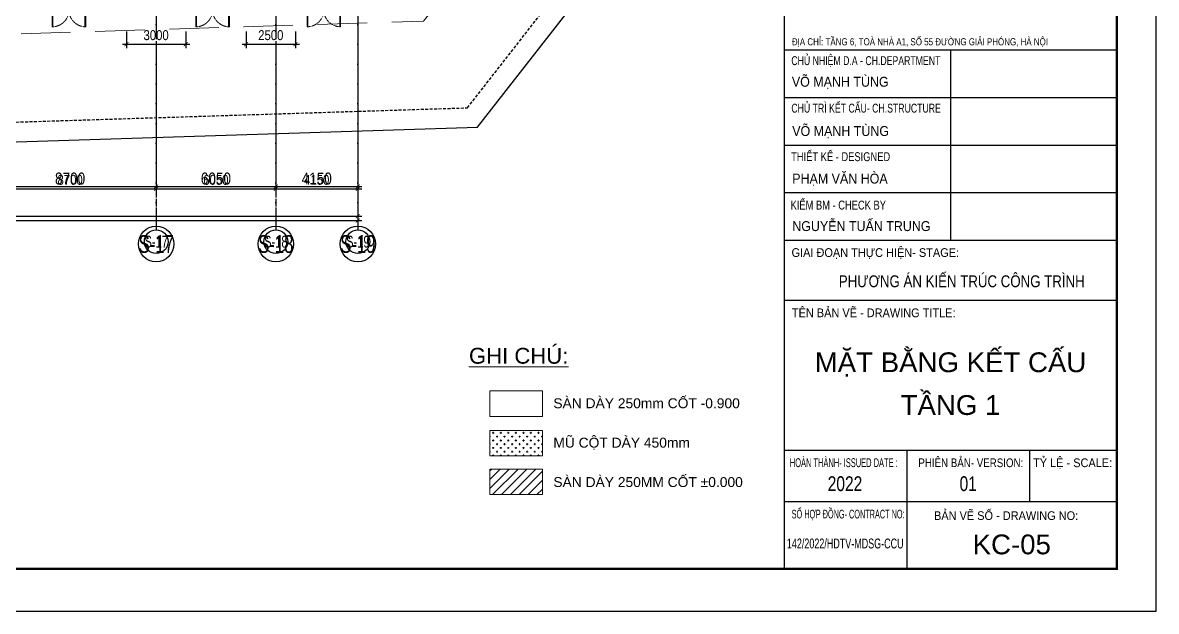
# Model space of a CAD drawing. Header units: millimetres. Extents: x -1534340 to 1713810, y -1348191 to 1114081.
# Drawn here: x 1315889 to 1373228, y -366824 to -337068 of the extents above; entities that cross this region are included whole.
import ezdxf
from ezdxf.enums import TextEntityAlignment as Align

# ---------------------------------------------------------------- set-up
doc = ezdxf.new("R2010")
doc.units = ezdxf.units.MM
doc.header["$LTSCALE"] = 100
doc.set_wipeout_variables(frame=1)
doc.header["$PDMODE"] = 32
doc.header["$PDSIZE"] = 2.5
for name, pattern in [('CENTER2', [1.125, 0.75, -0.125, 0.125, -0.125]), ('DASHED', [4.5, 3, -1.5]), ('HIDDEN2', [0.1875, 0.125, -0.0625]), ('xref.asix of  podium$0$xref.asix of  podium$0$DASHDOT', [1, 0.5, -0.25, 0, -0.25]), ('Xref.Asix of Basement B2$0$HIDDEN', [0.375, 0.25, -0.125])]:
    doc.linetypes.add(name, pattern=pattern)
for name, color, linetype in [('ccu11-Dim', 8, 'Continuous'), ('ccu11-Khuat', 9, 'DASHED'), ('ccu12-Hatch', 250, 'Continuous'), ('ccu12-Manh', 8, 'Continuous'), ('ccu12-Truc', 13, 'CENTER2'), ('KC2-DIM', 251, 'Continuous'), ('KT-Dim', 8, 'Continuous'), ('KT-Kich thuoc', 9, 'Continuous'), ('xref.asix of  podium$0$xref.asix of  podium$0$AUDIT_I_220805193045-1', 50, 'Continuous'), ('xref.asix of  podium$0$xref.asix of  podium$0$AUDIT_I_220807103235-17', 50, 'Continuous'), ('xref.asix of  podium$0$xref.asix of  podium$0$KT-Dim', 8, 'Continuous'), ('xref.asix of  podium$0$xref.asix of  podium$0$KT-Kich thuoc', 9, 'Continuous'), ('xref.asix of  podium$0$xref.asix of  podium$0$KT-Luoi truc South Tower', 8, 'xref.asix of  podium$0$xref.asix of  podium$0$DASHDOT'), ('Xref_ST_MBDV Cot vach 30.7.2022$0$Xref_ST_MBDV Cot vach 30.7.2022|Xref_ST_MBDV Cot vach 30.7.2022|Xref_ST_MBDV Cot vach 30.7.2022|Xref_ST_MBDV Cot vach 30.7.2022|A-CORE-OTLN', 2, 'Continuous'), ('Xref_ST_MBDV Cot vach 30.7.2022|Xref_ST_MBDV Cot vach 30.7.2022|Xref_ST_MBDV Cot vach 30.7.2022|Xref_ST_MBDV Cot vach 30.7.2022|A-GRID-SYM', 50, 'Continuous')]:
    doc.layers.add(name, color=color, linetype=linetype)
for name, color, linetype, lineweight in [('ccu12-Tencaukien', 9, 'Continuous', 15), ('CUA', 37, 'Continuous', 13), ('KT-Net cat', 1, 'Continuous', 40), ('KT-Net thay', 7, 'Continuous', 15)]:
    doc.layers.add(name, color=color, linetype=linetype, lineweight=lineweight)
doc.layers.add('Xref.Asix of Basement B2$0$KT-Chi gioi XD', color=7, linetype='Xref.Asix of Basement B2$0$HIDDEN', true_color=0x0066cc)
doc.styles.add('51KHUNG TEN$0$khung ten A1$1$Standard', font='VHARIAL.TTF', dxfattribs={"width": 0.9})
doc.styles.add('Arial', font='arial.ttf', dxfattribs={"width": 0.7})
doc.styles.add('Arial Narrow', font='ARIALN.TTF')
doc.styles.add('HBA-Text', font='GOTHIC.TTF')
doc.styles.add('xref.asix of  podium$0$xref.asix of  podium$0$HBA-Text', font='GOTHIC.TTF')
doc.dimstyles.new('ccu12-200', dxfattribs={"dimscale": 200, "dimtxt": 2.5, "dimasz": 1, "dimexe": 1, "dimexo": 2, "dimgap": 1, "dimtad": 1, "dimdec": 0, "dimrnd": 5, "dimdsep": 46, "dimtxsty": 'Arial Narrow', "dimblk": 'ARCHTICK', "dimcen": -1, "dimdle": 1, "dimclrd": 256, "dimclre": 256, "dimclrt": 3, "dimadec": 0, "dimazin": 2, "dimtfac": 0.1, "dimtdec": 0, "dimtmove": 0, "dimatfit": 1, "dimldrblk": 'ARCHTICK', "dimfxl": 1, "dimtvp": 0.833333, "dimtolj": 1, "dimtzin": 12, "dimarcsym": 0})
doc.dimstyles.new('CCU_1-200', dxfattribs={"dimscale": 200, "dimtxt": 3, "dimasz": 1, "dimexe": 1, "dimexo": 2, "dimgap": 0.5, "dimtad": 1, "dimdec": 0, "dimdsep": 46, "dimtxsty": 'Arial Narrow', "dimblk": 'ARCHTICK', "dimcen": -1, "dimdle": 1, "dimclrd": 256, "dimclre": 256, "dimclrt": 3, "dimadec": 0, "dimazin": 2, "dimtfac": 0.1, "dimtdec": 0, "dimtix": 1, "dimtmove": 2, "dimatfit": 1, "dimfxl": 1, "dimtvp": 0.833333, "dimtolj": 1, "dimtzin": 12, "dimarcsym": 0})

# ---------------------------------------------------------------- blocks, each defined once
blk = doc.blocks.new('Khung ten_A1', base_point=(-3406704, 253379))
for p, q in [((74690, 58471), (74690, 1072)), ((74690, 58471), (74690, 1072)), ((74690, 14188), (83100, 14188)), ((74690, 14188), (83100, 14188)), ((78895, 14188), (78895, 9382)), ((74690, 12986), (83100, 12986)), ((74690, 11785), (83100, 11785)), ((74690, 11785), (83100, 11785)), ((74690, 11785), (83100, 11785)), ((74690, 11785), (83100, 11785)), ((74690, 10583), (83100, 10583)), ((74690, 10583), (83100, 10583)), ((74690, 9382), (83100, 9382)), ((74690, 9382), (83100, 9382)), ((74690, 7866), (83100, 7866)), ((74690, 7866), (83100, 7866)), ((74690, 7866), (83100, 7866)), ((74690, 4075), (83100, 4075)), ((74690, 4075), (83100, 4075)), ((77788, 4075), (77788, 1072)), ((80892, 4075), (80892, 2774)), ((74690, 2774), (83100, 2774)), ((74690, 2774), (83100, 2774))]:
    blk.add_line(p, q)
at = {"layer": 'Defpoints', "color": 1}
blk.add_lwpolyline([(84100, 0), (84100, 59471), (0, 59471), (0, 0)], close=True, dxfattribs=at)
at = {"layer": 'KT-Net thay', "const_width": 60}
blk.add_lwpolyline([(2700, 1071), (83100, 1071), (83100, 58471), (2700, 58471)], close=True, dxfattribs=at)
at = {"color": 2, "style": '51KHUNG TEN$0$khung ten A1$1$Standard'}
for s, height, width, p in [('®Þa chØ: tÇng 6, toµ nhµ a1, sè 55 ®\xadêng gi¶i phãng, hµ néi', 180.21, 0.8, (78122, 14305)), ('2022', 375.4, 0.75, (76226, 3038)), ('142/2022/hdtv-mdsg-ccu', 250, 0.65, (76233, 1589))]:
    blk.add_text(s, height=height, dxfattribs=dict(at, width=width)).set_placement(p, align=Align.CENTER)
for s, height, width, p in [('Chñ nhiÖm d.a - ch.department', 225.27, 0.7, (74870, 13806)), ('Chñ tr× KÕT CÊU- ch.STRUCTURE', 225.27, 0.7, (74870, 12605)), ('ThiÕt kÕ - designed', 225.27, 0.75, (74865, 11378)), ('KiÓm BM - check by', 225.27, 0.75, (74850, 10155)), ('giai ®o¹n thùc hiÖn- stage:', 220.26, 0.9, (74875, 8957)), ('tªn b¶n vÏ - drawing title:', 220.26, 0.9, (74884, 7434)), ('Hoµn thµnh- issued date : ', 225.27, 0.6, (74832, 3644)), ('phiªn b¶n- version:', 220.26, 0.8, (78082, 3644)), ('tû lÖ - scale:', 220.26, 0.9, (80983, 3644)), ('01', 375.4, 0.75, (79124, 3038)), ('sè hîp ®ång- CONTRACT NO:', 220.26, 0.6, (74878, 2347)), ('B¶n vÏ sè - drawing no:', 220.26, 0.9, (78478, 2308))]:
    blk.add_text(s, height=height, dxfattribs=dict(at, width=width)).set_placement(p)
at = {"style": '51KHUNG TEN$0$khung ten A1$1$Standard'}
for s, height, width, p in [('vâ m¹nh tïng', 250.3, 0.9, (74883, 13259)), ('vâ m¹nh tïng', 250.3, 0.9, (74893, 12014)), ('nguyÔn TUÊN TRUNG', 250.3, 0.9, (74893, 9611)), ('PH¦¥NG ¸N KIÕN TRóC C¤NG TR×NH', 300, 0.8, (76071, 8192))]:
    blk.add_text(s, height=height, dxfattribs=dict(at, width=width)).set_placement(p)
at = {"color": 1, "style": '51KHUNG TEN$0$khung ten A1$1$Standard', "width": 0.9}
blk.add_text('PH¹M V¡N HßA', height=250.3, dxfattribs=at).set_placement((74893, 10812))
blk = doc.blocks.new('MBKC-T1-PN')
at = {"layer": 'ccu11-Khuat', "ltscale": 0.5, "elevation": 0}
blk.add_lwpolyline([(64969, -41911), (105786, -40621), (111202, -33691), (92975, 50867)], dxfattribs=at)
at = {"layer": 'Xref_ST_MBDV Cot vach 30.7.2022$0$Xref_ST_MBDV Cot vach 30.7.2022|Xref_ST_MBDV Cot vach 30.7.2022|Xref_ST_MBDV Cot vach 30.7.2022|Xref_ST_MBDV Cot vach 30.7.2022|A-CORE-OTLN', "color": 6, "elevation": 0}
blk.add_lwpolyline([(64932, -42912), (106285, -41605), (112278, -33938), (93953, 51077)], dxfattribs=at)
blk = doc.blocks.new('GRID-SYM-flat-73')
at = {"layer": 'Xref_ST_MBDV Cot vach 30.7.2022|Xref_ST_MBDV Cot vach 30.7.2022|Xref_ST_MBDV Cot vach 30.7.2022|Xref_ST_MBDV Cot vach 30.7.2022|A-GRID-SYM'}
blk.add_circle((0, 0, 0), 900, dxfattribs=at)
at = {"layer": 'Xref_ST_MBDV Cot vach 30.7.2022|Xref_ST_MBDV Cot vach 30.7.2022|Xref_ST_MBDV Cot vach 30.7.2022|Xref_ST_MBDV Cot vach 30.7.2022|A-GRID-SYM', "style": 'HBA-Text'}
blk.add_attdef('GRID', text='', height=900, rotation=359.63025, dxfattribs=at).set_placement((0, 0, 0), align=Align.MIDDLE_CENTER)
blk = doc.blocks.new('_ARCHTICK')
at = {"color": 0, "linetype": 'ByBlock', "const_width": 0.15}
blk.add_lwpolyline([(-0.5, -0.5), (0.5, 0.5)], dxfattribs=at)
blk = doc.blocks.new('*D1147')
at = {"layer": 'Defpoints', "color": 0, "transparency": 16777216}
for p in [(362499, -94047), (409199, -94047), (409199, -103941)]:
    blk.add_point(p, dxfattribs=at)
at = {"layer": 'KT-Dim', "lineweight": -2, "transparency": 16777216}
for p, q in [((362499, -94447), (362499, -104141)), ((409199, -94447), (409199, -104141)), ((362299, -103941), (409399, -103941))]:
    blk.add_line(p, q, dxfattribs=at)
at = {"layer": 'KT-Dim', "lineweight": -2, "transparency": 16777216, "xscale": 200, "yscale": 200, "zscale": 200, "rotation": 180}
blk.add_blockref('_ARCHTICK', (362499, -103941), dxfattribs=at)
at = {"layer": 'KT-Dim', "lineweight": -2, "transparency": 16777216, "xscale": 200, "yscale": 200, "zscale": 200}
blk.add_blockref('_ARCHTICK', (409199, -103941), dxfattribs=at)
at = {"layer": 'KT-Dim', "color": 3, "transparency": 16777216, "insert": (385849, -103485), "char_height": 500, "attachment_point": 5, "style": 'Arial Narrow'}
blk.add_mtext('\\A1;46700', dxfattribs=at)
blk = doc.blocks.new('*D1134')
at = {"layer": 'Defpoints', "color": 0, "transparency": 16777216}
for p in [(390299, -94047), (398999, -94047), (398999, -102341)]:
    blk.add_point(p, dxfattribs=at)
at = {"layer": 'KT-Dim', "lineweight": -2, "transparency": 16777216}
for p, q in [((390299, -94447), (390299, -102541)), ((398999, -94447), (398999, -102541)), ((390099, -102341), (399199, -102341))]:
    blk.add_line(p, q, dxfattribs=at)
at = {"layer": 'KT-Dim', "lineweight": -2, "transparency": 16777216, "xscale": 200, "yscale": 200, "zscale": 200, "rotation": 180}
blk.add_blockref('_ARCHTICK', (390299, -102341), dxfattribs=at)
at = {"layer": 'KT-Dim', "lineweight": -2, "transparency": 16777216, "xscale": 200, "yscale": 200, "zscale": 200}
blk.add_blockref('_ARCHTICK', (398999, -102341), dxfattribs=at)
at = {"layer": 'KT-Dim', "color": 3, "transparency": 16777216, "insert": (394649, -101885), "char_height": 500, "attachment_point": 5, "style": 'Arial Narrow'}
blk.add_mtext('\\A1;8700', dxfattribs=at)
blk = doc.blocks.new('*D1135')
at = {"layer": 'Defpoints', "color": 0, "transparency": 16777216}
for p in [(398999, -94047), (405049, -94095), (405049, -102341)]:
    blk.add_point(p, dxfattribs=at)
at = {"layer": 'KT-Dim', "lineweight": -2, "transparency": 16777216}
for p, q in [((398999, -94447), (398999, -102541)), ((405049, -94495), (405049, -102541)), ((398799, -102341), (405249, -102341))]:
    blk.add_line(p, q, dxfattribs=at)
at = {"layer": 'KT-Dim', "lineweight": -2, "transparency": 16777216, "xscale": 200, "yscale": 200, "zscale": 200, "rotation": 180}
blk.add_blockref('_ARCHTICK', (398999, -102341), dxfattribs=at)
at = {"layer": 'KT-Dim', "lineweight": -2, "transparency": 16777216, "xscale": 200, "yscale": 200, "zscale": 200}
blk.add_blockref('_ARCHTICK', (405049, -102341), dxfattribs=at)
at = {"layer": 'KT-Dim', "color": 3, "transparency": 16777216, "insert": (402024, -101885), "char_height": 500, "attachment_point": 5, "style": 'Arial Narrow'}
blk.add_mtext('\\A1;6050', dxfattribs=at)
blk = doc.blocks.new('*D1136')
at = {"layer": 'Defpoints', "color": 0, "transparency": 16777216}
for p in [(405049, -94095), (409199, -94095), (409199, -102341)]:
    blk.add_point(p, dxfattribs=at)
at = {"layer": 'KT-Dim', "lineweight": -2, "transparency": 16777216}
for p, q in [((405049, -94495), (405049, -102541)), ((409199, -94495), (409199, -102541)), ((404849, -102341), (409399, -102341))]:
    blk.add_line(p, q, dxfattribs=at)
at = {"layer": 'KT-Dim', "lineweight": -2, "transparency": 16777216, "xscale": 200, "yscale": 200, "zscale": 200, "rotation": 180}
blk.add_blockref('_ARCHTICK', (405049, -102341), dxfattribs=at)
at = {"layer": 'KT-Dim', "lineweight": -2, "transparency": 16777216, "xscale": 200, "yscale": 200, "zscale": 200}
blk.add_blockref('_ARCHTICK', (409199, -102341), dxfattribs=at)
at = {"layer": 'KT-Dim', "color": 3, "transparency": 16777216, "insert": (407124, -101885), "char_height": 500, "attachment_point": 5, "style": 'Arial Narrow'}
blk.add_mtext('\\A1;4150', dxfattribs=at)
blk = doc.blocks.new('*D1344')
at = {"layer": 'Defpoints', "color": 0, "ltscale": 0.5, "transparency": 16777216}
for p in [(1321138, -337116), (1324138, -337116), (1324138, -338157)]:
    blk.add_point(p, dxfattribs=at)
at = {"layer": 'KC2-DIM', "lineweight": -2, "ltscale": 0.5, "transparency": 16777216}
for p, q in [((1321138, -337516), (1321138, -338357)), ((1324138, -337516), (1324138, -338357)), ((1320938, -338157), (1324338, -338157))]:
    blk.add_line(p, q, dxfattribs=at)
at = {"layer": 'KC2-DIM', "lineweight": -2, "ltscale": 0.5, "transparency": 16777216, "xscale": 200, "yscale": 200, "zscale": 200, "rotation": 180}
blk.add_blockref('_ARCHTICK', (1321138, -338157), dxfattribs=at)
at = {"layer": 'KC2-DIM', "lineweight": -2, "ltscale": 0.5, "transparency": 16777216, "xscale": 200, "yscale": 200, "zscale": 200}
blk.add_blockref('_ARCHTICK', (1324138, -338157), dxfattribs=at)
at = {"layer": 'KC2-DIM', "color": 3, "ltscale": 0.5, "transparency": 16777216, "insert": (1322638, -337701), "char_height": 500, "attachment_point": 5, "style": 'Arial Narrow', "bg_fill": 3, "box_fill_scale": 1.1, "bg_fill_color": 256, "bg_fill_true_color": 13158600, "bg_fill_transparency": 0}
blk.add_mtext('\\A1;3000', dxfattribs=at)
blk = doc.blocks.new('*D1346')
at = {"layer": 'Defpoints', "color": 0, "ltscale": 0.5, "transparency": 16777216}
for p in [(1327188, -337116), (1329688, -337116), (1329688, -338157)]:
    blk.add_point(p, dxfattribs=at)
at = {"layer": 'KC2-DIM', "lineweight": -2, "ltscale": 0.5, "transparency": 16777216}
for p, q in [((1327188, -337516), (1327188, -338357)), ((1329688, -337516), (1329688, -338357)), ((1326988, -338157), (1329888, -338157))]:
    blk.add_line(p, q, dxfattribs=at)
at = {"layer": 'KC2-DIM', "lineweight": -2, "ltscale": 0.5, "transparency": 16777216, "xscale": 200, "yscale": 200, "zscale": 200, "rotation": 180}
blk.add_blockref('_ARCHTICK', (1327188, -338157), dxfattribs=at)
at = {"layer": 'KC2-DIM', "lineweight": -2, "ltscale": 0.5, "transparency": 16777216, "xscale": 200, "yscale": 200, "zscale": 200}
blk.add_blockref('_ARCHTICK', (1329688, -338157), dxfattribs=at)
at = {"layer": 'KC2-DIM', "color": 3, "ltscale": 0.5, "transparency": 16777216, "insert": (1328438, -337701), "char_height": 500, "attachment_point": 5, "style": 'Arial Narrow', "bg_fill": 3, "box_fill_scale": 1.1, "bg_fill_color": 256, "bg_fill_true_color": 13158600, "bg_fill_transparency": 0}
blk.add_mtext('\\A1;2500', dxfattribs=at)
blk = doc.blocks.new('*D2861')
at = {"layer": 'Defpoints', "color": 0, "transparency": 16777216}
for p in [(-52171, 1204), (-6323, 1204), (-6323, -3959)]:
    blk.add_point(p, dxfattribs=at)
at = {"layer": 'xref.asix of  podium$0$xref.asix of  podium$0$KT-Kich thuoc', "lineweight": -2, "transparency": 16777216}
for p, q in [((-52171, 804), (-52171, -4159)), ((-6323, 804), (-6323, -4159)), ((-52371, -3959), (-6123, -3959))]:
    blk.add_line(p, q, dxfattribs=at)
at = {"layer": 'xref.asix of  podium$0$xref.asix of  podium$0$KT-Kich thuoc', "lineweight": -2, "transparency": 16777216, "xscale": 200, "yscale": 200, "zscale": 200, "rotation": 180}
blk.add_blockref('_ARCHTICK', (-52171, -3959), dxfattribs=at)
at = {"layer": 'xref.asix of  podium$0$xref.asix of  podium$0$KT-Kich thuoc', "lineweight": -2, "transparency": 16777216, "xscale": 200, "yscale": 200, "zscale": 200}
blk.add_blockref('_ARCHTICK', (-6323, -3959), dxfattribs=at)
at = {"layer": 'xref.asix of  podium$0$xref.asix of  podium$0$KT-Kich thuoc', "color": 3, "transparency": 16777216, "insert": (-29247, -3553), "char_height": 600, "attachment_point": 5, "style": 'Arial Narrow'}
blk.add_mtext('\\A1;45848', dxfattribs=at)
blk = doc.blocks.new('*D2848')
at = {"layer": 'Defpoints', "color": 0, "transparency": 16777216}
for p in [(-25223, 1204), (-16523, 1204), (-16523, -2459)]:
    blk.add_point(p, dxfattribs=at)
at = {"layer": 'xref.asix of  podium$0$xref.asix of  podium$0$KT-Kich thuoc', "lineweight": -2, "transparency": 16777216}
for p, q in [((-25223, 804), (-25223, -2659)), ((-16523, 804), (-16523, -2659)), ((-25423, -2459), (-16323, -2459))]:
    blk.add_line(p, q, dxfattribs=at)
at = {"layer": 'xref.asix of  podium$0$xref.asix of  podium$0$KT-Kich thuoc', "lineweight": -2, "transparency": 16777216, "xscale": 200, "yscale": 200, "zscale": 200, "rotation": 180}
blk.add_blockref('_ARCHTICK', (-25223, -2459), dxfattribs=at)
at = {"layer": 'xref.asix of  podium$0$xref.asix of  podium$0$KT-Kich thuoc', "lineweight": -2, "transparency": 16777216, "xscale": 200, "yscale": 200, "zscale": 200}
blk.add_blockref('_ARCHTICK', (-16523, -2459), dxfattribs=at)
at = {"layer": 'xref.asix of  podium$0$xref.asix of  podium$0$KT-Kich thuoc', "color": 3, "transparency": 16777216, "insert": (-20873, -2053), "char_height": 600, "attachment_point": 5, "style": 'Arial Narrow'}
blk.add_mtext('\\A1;8700', dxfattribs=at)
blk = doc.blocks.new('*D2849')
at = {"layer": 'Defpoints', "color": 0, "transparency": 16777216}
for p in [(-16523, 1204), (-10473, 1204), (-10473, -2459)]:
    blk.add_point(p, dxfattribs=at)
at = {"layer": 'xref.asix of  podium$0$xref.asix of  podium$0$KT-Kich thuoc', "lineweight": -2, "transparency": 16777216}
for p, q in [((-16523, 804), (-16523, -2659)), ((-10473, 804), (-10473, -2659)), ((-16723, -2459), (-10273, -2459))]:
    blk.add_line(p, q, dxfattribs=at)
at = {"layer": 'xref.asix of  podium$0$xref.asix of  podium$0$KT-Kich thuoc', "lineweight": -2, "transparency": 16777216, "xscale": 200, "yscale": 200, "zscale": 200, "rotation": 180}
blk.add_blockref('_ARCHTICK', (-16523, -2459), dxfattribs=at)
at = {"layer": 'xref.asix of  podium$0$xref.asix of  podium$0$KT-Kich thuoc', "lineweight": -2, "transparency": 16777216, "xscale": 200, "yscale": 200, "zscale": 200}
blk.add_blockref('_ARCHTICK', (-10473, -2459), dxfattribs=at)
at = {"layer": 'xref.asix of  podium$0$xref.asix of  podium$0$KT-Kich thuoc', "color": 3, "transparency": 16777216, "insert": (-13498, -2053), "char_height": 600, "attachment_point": 5, "style": 'Arial Narrow'}
blk.add_mtext('\\A1;6050', dxfattribs=at)
blk = doc.blocks.new('*D2850')
at = {"layer": 'Defpoints', "color": 0, "transparency": 16777216}
for p in [(-10473, 1204), (-6323, 1204), (-6323, -2459)]:
    blk.add_point(p, dxfattribs=at)
at = {"layer": 'xref.asix of  podium$0$xref.asix of  podium$0$KT-Kich thuoc', "lineweight": -2, "transparency": 16777216}
for p, q in [((-10473, 804), (-10473, -2659)), ((-6323, 804), (-6323, -2659)), ((-10673, -2459), (-6123, -2459))]:
    blk.add_line(p, q, dxfattribs=at)
at = {"layer": 'xref.asix of  podium$0$xref.asix of  podium$0$KT-Kich thuoc', "lineweight": -2, "transparency": 16777216, "xscale": 200, "yscale": 200, "zscale": 200, "rotation": 180}
blk.add_blockref('_ARCHTICK', (-10473, -2459), dxfattribs=at)
at = {"layer": 'xref.asix of  podium$0$xref.asix of  podium$0$KT-Kich thuoc', "lineweight": -2, "transparency": 16777216, "xscale": 200, "yscale": 200, "zscale": 200}
blk.add_blockref('_ARCHTICK', (-6323, -2459), dxfattribs=at)
at = {"layer": 'xref.asix of  podium$0$xref.asix of  podium$0$KT-Kich thuoc', "color": 3, "transparency": 16777216, "insert": (-8398, -2053), "char_height": 600, "attachment_point": 5, "style": 'Arial Narrow'}
blk.add_mtext('\\A1;4150', dxfattribs=at)
blk = doc.blocks.new('xref.asix of  podium$0$xref.asix of  podium$0$GRID-SYM-flat-73')
at = {"layer": 'xref.asix of  podium$0$xref.asix of  podium$0$AUDIT_I_220805193045-1'}
blk.add_circle((0, 0, 0), 900, dxfattribs=at)
at = {"layer": 'xref.asix of  podium$0$xref.asix of  podium$0$AUDIT_I_220805193045-1', "style": 'xref.asix of  podium$0$xref.asix of  podium$0$HBA-Text'}
blk.add_attdef('GRID', text='', height=900, rotation=359.63025, dxfattribs=at).set_placement((0, 0, 0), align=Align.MIDDLE_CENTER)
blk = doc.blocks.new('*U229')
for p, q in [((-750, -90), (-750, -50)), ((-100, -70), (-750, -70)), ((-100, -90), (-100, -50)), ((-750, -1710), (-750, -1750)), ((-100, -1710), (-100, -1750)), ((-100, -1730), (-750, -1730))]:
    blk.add_line(p, q)
for points in [[(200, 0), (200, -60), (40, -60), (40, -50), (0, -50), (0, 0)], [(0, -50), (0, -90), (-850, -90), (-850, -50)], [(0, -1750), (0, -1710), (-850, -1710), (-850, -1750)], [(200, -1800), (200, -1740), (40, -1740), (40, -1750), (0, -1750), (0, -1800)]]:
    blk.add_lwpolyline(points, close=True)
at = {"linetype": 'HIDDEN2'}
for centre, start, end in [((0, -50), 180.00004, 270), ((0, -1750), 90, 179.99996)]:
    blk.add_arc(centre, 850, start, end, dxfattribs=at)
blk = doc.blocks.new('KHHFG')
blk.add_wipeout([(-80, 1884), (238, 1884), (264, 84), (-70, 84)]).dxf.layer = 'KT-Kich thuoc'
at = {"layer": 'KT-Net cat'}
for p, q in [((200, 1884), (0, 1884)), ((200, 84), (0, 84))]:
    blk.add_line(p, q, dxfattribs=at)
at = {"layer": 'CUA', "xscale": -1, "rotation": 359.999999524041}
blk.add_blockref('*U229', (200, 1884), dxfattribs=at)
blk = doc.blocks.new('Grid-ST-flat-3')
at = {"layer": 'ccu12-Truc', "ltscale": 30}
for p, q in [((398999.4, -66474.8), (398999.4, -104409.6)), ((405049.4, -66474.8), (405049.4, -104409.6)), ((409199.4, -66474.8), (409199.4, -104409.6))]:
    blk.add_line(p, q, dxfattribs=at)
at = {"layer": 'KT-Dim'}
ref = blk.add_blockref('GRID-SYM-flat-73', (399004.2, -105009.6), dxfattribs=dict(at, xscale=0.6666666666666665, yscale=0.6666666666666665, zscale=0.6666666666666665, rotation=0.325197994598278))
ref.add_attrib('GRID', 'S-17', dxfattribs={"layer": 'Xref_ST_MBDV Cot vach 30.7.2022|Xref_ST_MBDV Cot vach 30.7.2022|Xref_ST_MBDV Cot vach 30.7.2022|Xref_ST_MBDV Cot vach 30.7.2022|A-GRID-SYM', "height": 600, "style": 'HBA-Text', "width": 0.7}).set_placement((399004.2, -105009.6, 0), align=Align.MIDDLE_CENTER)
ref = blk.add_blockref('GRID-SYM-flat-73', (405054.2, -105009.6), dxfattribs=dict(at, xscale=0.6666666666666665, yscale=0.6666666666666665, zscale=0.6666666666666665, rotation=0.325197994598278))
ref.add_attrib('GRID', 'S-18', dxfattribs={"layer": 'Xref_ST_MBDV Cot vach 30.7.2022|Xref_ST_MBDV Cot vach 30.7.2022|Xref_ST_MBDV Cot vach 30.7.2022|Xref_ST_MBDV Cot vach 30.7.2022|A-GRID-SYM', "height": 600, "style": 'HBA-Text', "width": 0.7}).set_placement((405054.2, -105009.6, 0), align=Align.MIDDLE_CENTER)
ref = blk.add_blockref('GRID-SYM-flat-73', (409204.2, -105009.6), dxfattribs=dict(at, xscale=0.6666666666666665, yscale=0.6666666666666665, zscale=0.6666666666666665, rotation=0.325197994598278))
ref.add_attrib('GRID', 'S-19', dxfattribs={"layer": 'Xref_ST_MBDV Cot vach 30.7.2022|Xref_ST_MBDV Cot vach 30.7.2022|Xref_ST_MBDV Cot vach 30.7.2022|Xref_ST_MBDV Cot vach 30.7.2022|A-GRID-SYM', "height": 600, "style": 'HBA-Text', "width": 0.7}).set_placement((409204.2, -105009.6, 0), align=Align.MIDDLE_CENTER)
for base, p1, p2, picture, middle in [((409199.4, -103940.5), (362499.4, -94047.1), (409199.4, -94047.1), '*D1147', (385849.4, -103485.2)), ((398999.4, -102340.5), (390299.4, -94047.1), (398999.4, -94047.1), '*D1134', (394649.4, -101885.2)), ((405049.4, -102340.5), (398999.4, -94047.1), (405049.4, -94094.7), '*D1135', (402024.4, -101885.2)), ((409199.4, -102340.5), (405049.4, -94094.7), (409199.4, -94094.7), '*D1136', (407124.4, -101885.2))]:
    dim = blk.add_linear_dim(base=base, p1=p1, p2=p2, dimstyle='ccu12-200', dxfattribs=at)
    dim.commit()
    dim.dimension.update_dxf_attribs({"geometry": picture, "text_midpoint": middle})
blk = doc.blocks.new('xref.asix of  podium$0$xref.asix of  podium$0$Asix South Tower')
at = {"layer": 'xref.asix of  podium$0$xref.asix of  podium$0$KT-Luoi truc South Tower', "ltscale": 10}
for p, q in [((-16523, 33491.9), (-16523, -4459.1)), ((-10473, 33491.9), (-10473, -4459.1)), ((-6323, 33491.9), (-6323, -4459.1))]:
    blk.add_line(p, q, dxfattribs=at)
at = {"layer": 'xref.asix of  podium$0$xref.asix of  podium$0$KT-Dim'}
ref = blk.add_blockref('xref.asix of  podium$0$xref.asix of  podium$0$GRID-SYM-flat-73', (-16517.9, -5359.1, 0), dxfattribs=dict(at, rotation=0.325197994598278))
ref.add_attrib('GRID', 'S-17', dxfattribs={"layer": 'xref.asix of  podium$0$xref.asix of  podium$0$AUDIT_I_220807103235-17', "height": 900, "style": 'xref.asix of  podium$0$xref.asix of  podium$0$HBA-Text', "width": 0.7}).set_placement((-16517.9, -5359.1, 0), align=Align.MIDDLE_CENTER)
ref = blk.add_blockref('xref.asix of  podium$0$xref.asix of  podium$0$GRID-SYM-flat-73', (-10467.9, -5359.1, 0), dxfattribs=dict(at, rotation=0.325197994598278))
ref.add_attrib('GRID', 'S-18', dxfattribs={"layer": 'xref.asix of  podium$0$xref.asix of  podium$0$AUDIT_I_220807103235-17', "height": 900, "style": 'xref.asix of  podium$0$xref.asix of  podium$0$HBA-Text', "width": 0.7}).set_placement((-10467.9, -5359.1, 0), align=Align.MIDDLE_CENTER)
ref = blk.add_blockref('xref.asix of  podium$0$xref.asix of  podium$0$GRID-SYM-flat-73', (-6317.9, -5359.1, 0), dxfattribs=dict(at, rotation=0.325197994598278))
ref.add_attrib('GRID', 'S-19', dxfattribs={"layer": 'xref.asix of  podium$0$xref.asix of  podium$0$AUDIT_I_220807103235-17', "height": 900, "style": 'xref.asix of  podium$0$xref.asix of  podium$0$HBA-Text', "width": 0.7}).set_placement((-6317.9, -5359.1, 0), align=Align.MIDDLE_CENTER)
at = {"layer": 'xref.asix of  podium$0$xref.asix of  podium$0$KT-Kich thuoc'}
for base, p1, p2, picture, middle in [((-6323, -3959.1), (-52170.8, 1204.1), (-6323, 1204.1), '*D2861', (-29246.9, -3552.8)), ((-16523, -2459.1), (-25223, 1204.1), (-16523, 1204.1), '*D2848', (-20873, -2052.8)), ((-10473, -2459.1), (-16523, 1204.1), (-10473, 1204.1), '*D2849', (-13498, -2052.8)), ((-6323, -2459.1), (-10473, 1204.1), (-6323, 1204.1), '*D2850', (-8398, -2052.8))]:
    dim = blk.add_linear_dim(base=base, p1=p1, p2=p2, dimstyle='CCU_1-200', dxfattribs=at)
    dim.commit()
    dim.dimension.update_dxf_attribs({"geometry": picture, "text_midpoint": middle})
blk = doc.blocks.new('312')
at = {"layer": 'Xref.Asix of Basement B2$0$KT-Chi gioi XD', "lineweight": 13, "ltscale": 100, "elevation": 0, "flags": 128}
blk.add_lwpolyline([(1536926.6, -198350.2), (1532230.5, -180477.4), (1529880.4, -179665.5), (1520946.6, -186436.8), (1497442.7, -204368.8), (1473775.2, -221476.8, 0.684877), (1504207.8, -335272.8), (1524578.3, -337428.6), (1563007.4, -336214.1), (1565857.8, -332567.4)], format="xyb", close=True, dxfattribs=at)
at = {"layer": 'xref.asix of  podium$0$xref.asix of  podium$0$KT-Kich thuoc'}
blk.add_blockref('xref.asix of  podium$0$xref.asix of  podium$0$Asix South Tower', (1566004.7, -342122.3), dxfattribs=at)
at = {"layer": 'KT-Kich thuoc', "xscale": -1, "rotation": 90.00236558601485}
for p in [(1546057.8, -335451.9, 0), (1553322.5, -335451.9, 0), (1558949.5, -335451.9, 0)]:
    blk.add_blockref('KHHFG', p, dxfattribs=at)

msp = doc.modelspace()

# ---------------------------------------------------------------- hatches: boundary and pattern name
at = {"layer": 'ccu12-Hatch', "ltscale": 0.5}
h = msp.add_hatch(dxfattribs=at)
h.set_pattern_fill('ANSI31', color=256, scale=100)
h.set_pattern_definition([(45, (55.07, 1231.9), (-224.5064, 224.5064), [])])
h.paths.add_polyline_path([(1339521.9, -359635.2), (1342181.9, -359635.2), (1342181.9, -360925.2), (1339521.9, -360925.2)])
at = {"layer": 'ccu12-Tencaukien', "ltscale": 0.5}
h = msp.add_hatch(dxfattribs=at)
h.set_pattern_fill('CROSS', color=250, scale=30)
h.set_pattern_definition([(0, (1657206.87, -219310.24), (190.5, 190.5), [95.25, -285.75]), (90, (1657254.5, -219357.87), (-190.5, 190.5), [95.25, -285.75])])
h.paths.add_polyline_path([(1339521.9, -357678.8), (1342181.9, -357678.8), (1342181.9, -358968.8), (1339521.9, -358968.8)])

# ---------------------------------------------------------------- linework, layer by layer
at = {"layer": 'ccu12-Tencaukien', "color": 0, "ltscale": 20}
for points in [[(1339521.9, -355686.7), (1342181.9, -355686.7), (1342181.9, -356976.7), (1339521.9, -356976.7)], [(1339521.9, -357678.8), (1342181.9, -357678.8), (1342181.9, -358968.8), (1339521.9, -358968.8)], [(1339521.9, -359635.2), (1342181.9, -359635.2), (1342181.9, -360925.2), (1339521.9, -360925.2)]]:
    msp.add_lwpolyline(points, close=True, dxfattribs=at)

# ---------------------------------------------------------------- block references
for name, p in [('MBKC-T1-PN', (1232600.9, -300749.5)), ('Grid-ST-flat-3', (923638.3, -243129.8))]:
    msp.add_blockref(name, p)
at = {"layer": 'ccu11-Dim', "xscale": 2.000000000621877, "yscale": 2.000000000621877, "zscale": 2.000000000621877}
msp.add_blockref('Khung ten_A1', (-5608380.1, 139934.6), dxfattribs=at)

# ---------------------------------------------------------------- texts
at = {"layer": 'ccu11-Dim', "color": 31, "style": 'Arial'}
for s, p in [('MẶT BẰNG KẾT CẤU', (1362818.2, -354234.7)), ('TẦNG 1', (1362818.2, -356396.7)), ('KC-05', (1365916.2, -363442.3))]:
    msp.add_text(s, height=1000, dxfattribs=at).set_placement(p, align=Align.MIDDLE_CENTER)
at = {"layer": 'ccu12-Tencaukien', "color": 31, "style": 'Arial'}
msp.add_text('%%uGHI CHÚ:', height=800, dxfattribs=at).set_placement((1340976, -354307.3), align=Align.CENTER)
for s, p in [('SÀN DÀY 250mm CỐT -0.900', (1342730.4, -356556.7)), ('MŨ CỘT DÀY 450mm', (1342730.4, -358548.8)), ('SÀN DÀY 250MM CỐT %%P0.000', (1342730.4, -360540.9))]:
    msp.add_text(s, height=500, dxfattribs=at).set_placement(p)

# ---------------------------------------------------------------- next in the draw order: dimensions: what is measured, and where the dimension line sits
at = {"layer": 'KC2-DIM', "ltscale": 0.5}
for base, p1, p2, picture, middle in [((1324137.7, -338156.6), (1321137.7, -337116.3), (1324137.7, -337116.3), '*D1344', (1322637.7, -337701.3)), ((1329687.7, -338156.6), (1327187.7, -337116.3), (1329687.7, -337116.3), '*D1346', (1328437.7, -337701.3))]:
    dim = msp.add_linear_dim(base=base, p1=p1, p2=p2, dimstyle='ccu12-200', override={"dimfxl": 150, "dimtfill": 1}, dxfattribs=at)
    dim.commit()
    dim.dimension.update_dxf_attribs({"geometry": picture, "text_midpoint": middle})

# ---------------------------------------------------------------- next in the draw order: block references
at = {"layer": 'ccu12-Manh'}
msp.add_blockref('312', (-226844, -774.2), dxfattribs=at)

doc.saveas('drawing.dxf')
